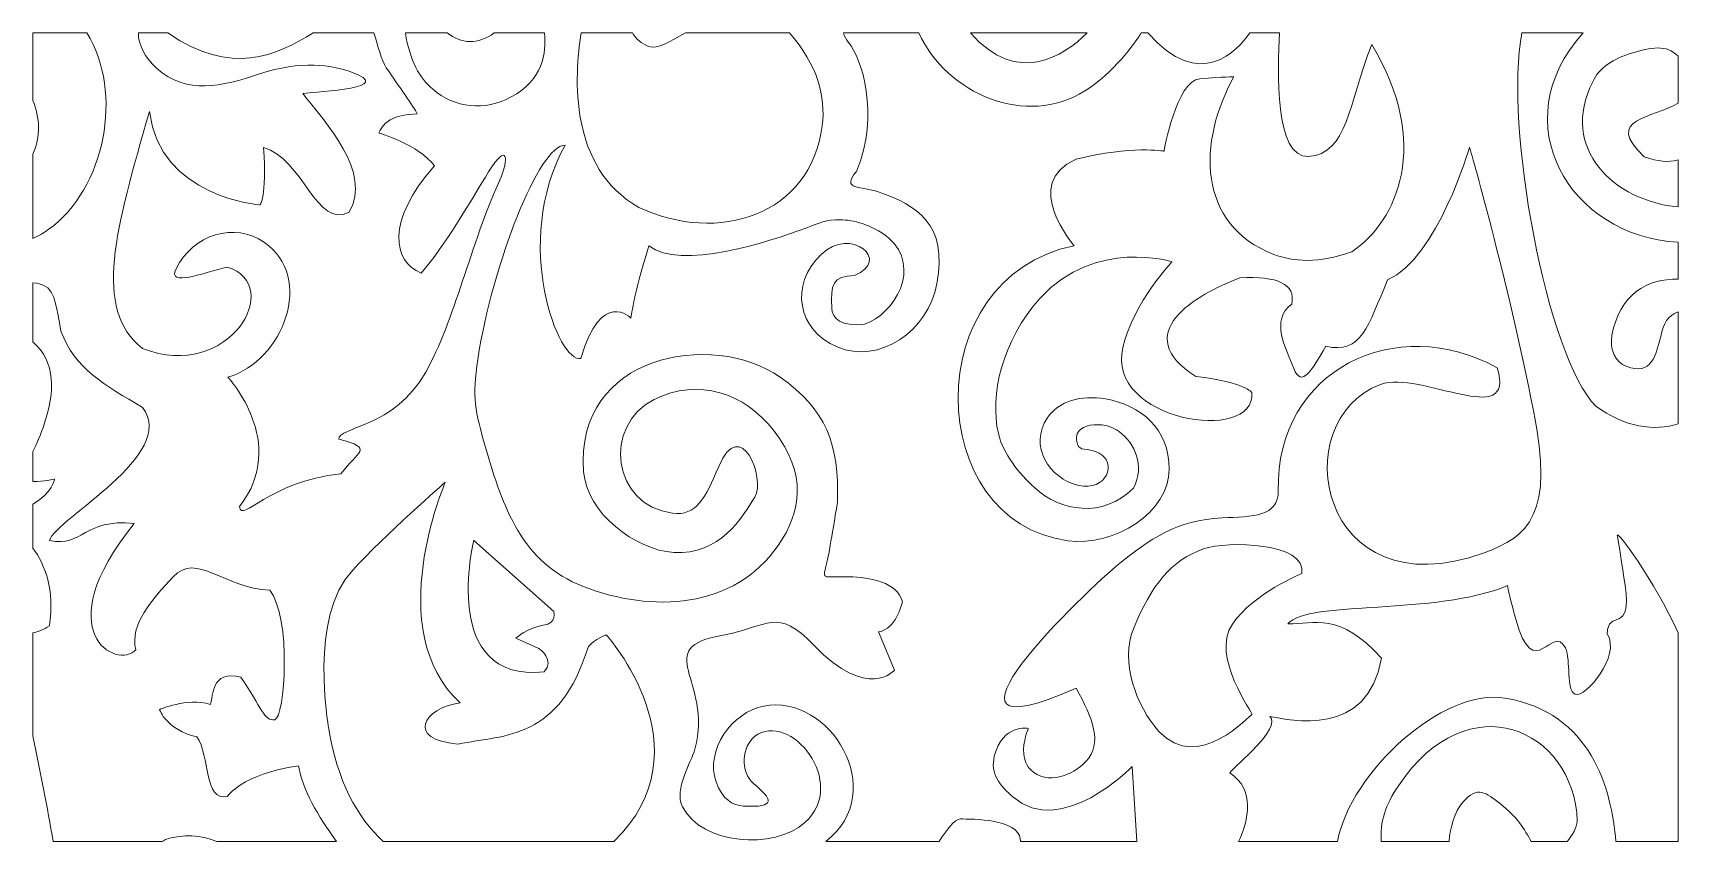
# Model space of a CAD drawing. Header units: millimetres. Extents: x -1200 to 1200, y -603 to 590.
import ezdxf

# ---------------------------------------------------------------- set-up
doc = ezdxf.new("R2010")
doc.units = ezdxf.units.MM
doc.header["$MEASUREMENT"] = 0
doc.layers.add('Layer 1', color=7, linetype='Continuous')

msp = doc.modelspace()

# ---------------------------------------------------------------- linework, layer by layer
at = {"layer": 'Layer 1', "color": 250, "lineweight": 20}
for points, knots in [([(-1121.1632, 589.9734), (-1067.3437, 503.1776), (-1094.4028, 361.8731), (-1177.6947, 302.8839), (-1184.6971, 297.9234), (-1192.1973, 293.6081), (-1200.05, 289.9071), (-1200.05, 289.9071), (-1200.05, 412.9492), (-1200.05, 412.9492), (-1188.6272, 438.4227), (-1189.7687, 466.2603), (-1200.05, 491.5171), (-1200.05, 491.5171), (-1200.05, 589.9734), (-1200.05, 589.9734), (-1200.05, 589.9734), (-1121.1632, 589.9734), (-1121.1632, 589.9734)], [0, 0, 0, 0, 0.166666667, 0.166666667, 0.166666667, 0.333333333, 0.333333333, 0.333333333, 0.5, 0.5, 0.5, 0.666666667, 0.666666667, 0.666666667, 0.833333333, 0.833333333, 0.833333333, 1, 1, 1, 1]), ([(-1046.1836, 589.9734), (-1046.1836, 589.9734), (-1003.2964, 589.9734), (-1003.2964, 589.9734), (-910.3054, 526.2818), (-845.1014, 556.8036), (-791.3355, 589.9734), (-791.3355, 589.9734), (-702.6117, 589.9734), (-702.6117, 589.9734), (-696.6513, 571.5355), (-692.1389, 550.083), (-684.5314, 539.0109), (-666.0527, 512.123), (-644.8007, 482.6698), (-639.3996, 471.7938), (-689.5801, 471.7938), (-695.1574, 443.7084), (-695.1574, 443.7084), (-695.1574, 443.7084), (-636.6185, 426.8499), (-614.3169, 395.9513), (-685.6577, 315.0812), (-674.978, 255.7772), (-633.6231, 239.5743), (-599.4468, 278.4272), (-559.2486, 348.2975), (-535.2845, 387.1556), (-507.6049, 432.0272), (-504.8468, 406.595), (-519.0277, 375.2008), (-561.3249, 281.545), (-585.0514, 169.7969), (-627.0421, 94.8629), (-672.8404, 13.1412), (-755.7035, 15.2523), (-753.7039, -2.9172), (-700.7347, -16.9573), (-725.825, -19.7653), (-750.9076, -53.4772), (-856.8382, -64.7144), (-895.8719, -126.5065), (-898.6528, -101.2238), (-826.1784, -8.5333), (-915.5993, 87.5538), (-915.5993, 87.5538), (-834.483, 110.9007), (-788.6618, 233.2614), (-862.4003, 284.162), (-906.0841, 314.3379), (-966.1551, 296.349), (-991.1994, 245.8046), (-1004.7674, 218.4315), (-949.9366, 240.1627), (-916.6871, 248.3442), (-831.7403, 222.37), (-912.8566, 79.9505), (-1040.384, 129.4626), (-1113.1727, 187.0993), (-1079.5096, 304.0453), (-1029.9879, 475.2574), (-1014.3975, 349.5156), (-868.8127, 339.0424), (-868.8127, 339.0424), (-868.8127, 339.0424), (-858.4012, 349.5156), (-863.6183, 422.865), (-806.4202, 407.1472), (-785.6126, 302.3574), (-738.826, 328.5588), (-704.4887, 386.1851), (-773.1555, 459.5603), (-806.4202, 501.4536), (-782.4179, 505.2784), (-667.2249, 508.0504), (-736.2211, 533.0542), (-763.3417, 542.8771), (-808.9255, 550.1913), (-869.6094, 530.0964), (-924.8539, 511.7978), (-974.9196, 498.6301), (-1019.7449, 538.5927), (-1036.5535, 553.5723), (-1046.4287, 572.7382), (-1046.1836, 589.9734)], [0, 0, 0, 0, 0.035714286, 0.035714286, 0.035714286, 0.071428571, 0.071428571, 0.071428571, 0.107142857, 0.107142857, 0.107142857, 0.142857143, 0.142857143, 0.142857143, 0.178571429, 0.178571429, 0.178571429, 0.214285714, 0.214285714, 0.214285714, 0.25, 0.25, 0.25, 0.285714286, 0.285714286, 0.285714286, 0.321428571, 0.321428571, 0.321428571, 0.357142857, 0.357142857, 0.357142857, 0.392857143, 0.392857143, 0.392857143, 0.428571429, 0.428571429, 0.428571429, 0.464285714, 0.464285714, 0.464285714, 0.5, 0.5, 0.5, 0.535714286, 0.535714286, 0.535714286, 0.571428571, 0.571428571, 0.571428571, 0.607142857, 0.607142857, 0.607142857, 0.642857143, 0.642857143, 0.642857143, 0.678571429, 0.678571429, 0.678571429, 0.714285714, 0.714285714, 0.714285714, 0.75, 0.75, 0.75, 0.785714286, 0.785714286, 0.785714286, 0.821428571, 0.821428571, 0.821428571, 0.857142857, 0.857142857, 0.857142857, 0.892857143, 0.892857143, 0.892857143, 0.928571429, 0.928571429, 0.928571429, 0.964285714, 0.964285714, 0.964285714, 1, 1, 1, 1]), ([(-656.6984, 589.9734), (-656.6984, 589.9734), (-595.5318, 589.9734), (-595.5318, 589.9734), (-576.0955, 574.039), (-550.3924, 572.3148), (-527.2788, 589.9734), (-527.2788, 589.9734), (-453.8849, 589.9734), (-453.8849, 589.9734), (-450.6213, 560.6027), (-455.9228, 521.1872), (-502.2956, 496.4673), (-541.2986, 475.6549), (-584.0555, 479.8307), (-617.19, 508.1432), (-635.6916, 523.9539), (-650.2248, 549.1074), (-656.6984, 589.9734)], [0, 0, 0, 0, 0.166666667, 0.166666667, 0.166666667, 0.333333333, 0.333333333, 0.333333333, 0.5, 0.5, 0.5, 0.666666667, 0.666666667, 0.666666667, 0.833333333, 0.833333333, 0.833333333, 1, 1, 1, 1]), ([(895.6722, 423.2315), (895.6722, 423.2315), (951.0087, 232.4407), (988.8701, 38.7335), (1020.0892, -111.8314), (981.3085, -145.4038), (916.9702, -168.6733), (674.7324, -256.3053), (625.5937, 24.4042), (765.9383, 76.9773), (823.3203, 98.4865), (964.1245, 9.0065), (936.169, 101.0933), (789.2971, 183.0989), (612.7153, 98.0684), (616.6608, -77.9957), (617.5112, -115.8989), (578.8455, -116.1053), (534.9777, -117.7314), (469.0996, -120.1781), (427.5377, -150.3591), (385.1027, -184.2103), (339.9708, -220.2088), (72.9339, -476.0487), (321.8446, -366.3138), (345.8776, -410.3492), (361.1463, -446.4612), (336.0484, -473.282), (316.5354, -494.1151), (279.1873, -508.2635), (255.6369, -485.6393), (249.0407, -479.2955), (246.1984, -470.9953), (245.4247, -462.5867), (243.7086, -444.0868), (251.9442, -425.0242), (251.9442, -425.0242), (251.9442, -425.0242), (214.328, -417.9164), (202.461, -465.4308), (196.1099, -490.9147), (210.5588, -508.5113), (229.4281, -524.9156), (300.4624, -586.7334), (403.4052, -480.7872), (403.4052, -480.7872), (403.4052, -480.7872), (410.2849, -590.0266), (410.2849, -590.0266), (410.2849, -590.0266), (240.7437, -590.0266), (240.7437, -590.0266), (240.5521, -588.8136), (240.4066, -587.6212), (240.2917, -586.4495), (237.3804, -557.1046), (170.3837, -557.1046), (152.9163, -557.1046), (144.9716, -557.1046), (132.8441, -572.8429), (121.95, -590.0266), (121.95, -590.0266), (-43.4926, -590.0266), (-43.4926, -590.0266), (50.9694, -516.4657), (-38.1681, -373.5042), (-133.9707, -392.35), (-180.0985, -401.4141), (-219.7067, -456.2119), (-203.419, -503.0243), (-194.6011, -528.3481), (-179.0489, -537.402), (-163.7572, -538.2846), (-114.6569, -541.1133), (-121.2073, -528.5959), (-148.6265, -505.4659), (-168.6834, -488.5454), (-165.5116, -450.5546), (-147.2857, -436.7209), (-95.5577, -397.4808), (-9.3545, -504.7535), (-73.9762, -562.3697), (-119.0162, -602.5492), (-224.3876, -594.9717), (-252.3891, -539.3841), (-265.6122, -513.1208), (-239.3421, -474.9337), (-234.4314, -455.1279), (-206.9125, -353.4454), (-300.7232, -308.2744), (-193.2144, -288.706), (-125.6047, -276.4003), (-115.3848, -247.0347), (-60.9907, -303.4843), (18.2026, -385.6499), (56.7918, -339.906), (56.7918, -339.906), (56.7918, -339.906), (33.4943, -284.1377), (33.4943, -284.1377), (33.4943, -284.1377), (56.7918, -284.1377), (68.4445, -240.1127), (61.3426, -211.4905), (20.7079, -204.6717), (-9.9521, -203.7168), (-57.1906, -202.2405), (-46.58, -214.9747), (-36.8273, -157.6322), (-34.1613, -141.9919), (-30.7367, -121.5562), (-26.3699, -95.0555), (-23.9643, -9.2198), (-42.7111, 40.4368), (-109.9836, 87.5538), (-209.1648, 157.0163), (-409.9252, 120.3107), (-396.7481, -50.3129), (-392.1131, -110.319), (-321.4619, -164.8483), (-265.2214, -168.1829), (-197.7422, -172.1833), (-165.3125, -117.2978), (-147.1096, -87.478), (-130.3393, -60.0223), (-167.6874, 32.8747), (-199.6497, -42.6373), (-219.4921, -89.5066), (-232.0793, -115.2589), (-266.9912, -110.9229), (-355.2706, -99.9798), (-369.1066, 17.4255), (-293.9278, 54.9673), (-228.6624, 87.5435), (-161.4359, 63.7063), (-119.79, 10.2763), (-69.5865, -54.1224), (-79.362, -109.4621), (-112.78, -157.9264), (-177.0494, -251.1177), (-297.5745, -256.7802), (-397.1159, -217.9221), (-486.8508, -182.8992), (-514.339, -102.9376), (-539.774, -14.5571), (-554.8741, 37.9231), (-559.6011, 58.3586), (-551.0129, 113.6055), (-529.0178, 254.9152), (-461.3621, 426.1634), (-423.8148, 426.1634), (-502.4566, 282.3451), (-432.5562, 106.2396), (-400.5174, 115.0353), (-371.3896, 217.7657), (-327.6982, 173.7458), (-327.6982, 173.7458), (-327.6982, 173.7458), (-324.7792, 203.0907), (-301.4817, 279.408), (-255.9745, 242.7178), (-126.8995, 284.8537), (-72.6126, 305.0415), (-51.6057, 312.8565), (-43.7378, 318.0183), (-21.8575, 317.3473), (-3.7389, 316.7743), (21.7421, 311.4164), (48.0506, 291.1511), (97.5721, 247.1157), (56.7918, 179.6147), (13.0927, 164.9397), (-20.7542, 160.6709), (-34.1229, 173.3948), (-34.7282, 188.1111), (-36.1992, 223.743), (-33.8319, 234.3763), (-1.7469, 236.0643), (53.3673, 257.0883), (-6.8187, 308.851), (-50.3262, 266.5138), (-96.7681, 221.3221), (-84.4031, 156.4949), (-26.7836, 131.7286), (34.2298, 105.5014), (106.3442, 155.1219), (118.7782, 223.9185), (134.6291, 311.5506), (90.0336, 338.1545), (33.0883, 358.1153), (9.1471, 366.4928), (-22.639, 360.2523), (1.5474, 387.9247), (35.8234, 470.9679), (8.9097, 553.8459), (-10.2049, 575.8559), (-13.8515, 580.0576), (-16.3797, 584.9149), (-17.5212, 589.9734), (-17.5212, 589.9734), (92.4162, 589.9734), (92.4162, 589.9734), (133.2041, 500.5606), (248.9564, 451.4098), (334.5468, 505.2784), (376.9819, 531.9805), (406.6152, 574.0183), (416.8965, 589.9734), (416.8965, 589.9734), (426.3426, 589.9734), (426.3426, 589.9734), (502.6017, 502.8059), (557.7543, 564.7322), (575.2065, 589.9734), (575.2065, 589.9734), (618.3693, 589.9734), (618.3693, 589.9734), (615.7799, 536.3216), (610.6009, 406.9924), (660.904, 409.8417), (717.8263, 413.0885), (718.9219, 485.901), (752.9374, 572.9188), (840.3204, 429.1004), (790.8064, 314.627), (723.8173, 270.6019), (675.7589, 252.9898), (638.3419, 256.0147), (610.348, 266.6737), (497.8594, 309.5323), (499.1389, 431.9137), (551.9549, 525.9515), (551.9549, 525.9515), (537.3986, 525.9515), (502.4408, 523.0196), (467.4906, 520.0826), (450.008, 417.3573), (450.008, 417.3573), (450.008, 417.3573), (403.4052, 426.1634), (321.8446, 405.6143), (240.2917, 370.3952), (318.941, 279.408), (318.941, 279.408), (90.5853, 233.3905), (98.9894, -123.8481), (309.74, -151.0508), (378.0545, -159.8723), (457.6001, -110.3242), (457.692, -46.4364), (457.7763, 12.1604), (415.7626, 47.1317), (364.7777, 55.7571), (328.4868, 61.8945), (296.9842, 53.3207), (279.7006, 27.9504), (252.2431, -12.3943), (282.8877, -60.7346), (325.1005, -70.315), (366.9611, -79.823), (382.0382, -36.2522), (355.3391, -23.4096), (335.5733, -13.9067), (327.6364, -21.2778), (323.8671, -10.2418), (312.7431, 22.3963), (363.7664, 24.8998), (385.1256, 7.9742), (406.9447, -9.3385), (423.1096, -40.7017), (405.2592, -74.4031), (361.0314, -118.8618), (298.8918, -108.5433), (260.9997, -73.6289), (238.8131, -53.2035), (215.1631, -24.22), (208.3447, 5.5223), (195.6809, 60.7176), (213.2096, 140.1578), (269.4194, 203.0907), (350.9722, 291.1511), (461.6605, 255.9269), (461.6605, 255.9269), (461.6605, 255.9269), (406.2092, 197.7223), (389.9675, 131.073), (364.0422, 24.7139), (583.2583, -11.7697), (578.1713, 65.1412), (578.1713, 65.1412), (569.4375, 79.8162), (496.6183, 88.6275), (397.5827, 150.2646), (496.6183, 208.9648), (560.6961, 232.4407), (616.0403, 235.3829), (642.2491, 223.6398), (636.4342, 194.2898), (604.3953, 170.8138), (627.693, 129.7206), (639.3379, 100.3602), (650.9905, 71.0102), (665.562, 97.4284), (685.9483, 132.6525), (738.3735, 120.9095), (747.1149, 162.0026), (776.2426, 229.5088), (849.0618, 261.7907), (895.6722, 423.2315), (895.6722, 423.2315)], [0, 0, 0, 0, 0.009708738, 0.009708738, 0.009708738, 0.019417476, 0.019417476, 0.019417476, 0.029126214, 0.029126214, 0.029126214, 0.038834951, 0.038834951, 0.038834951, 0.048543689, 0.048543689, 0.048543689, 0.058252427, 0.058252427, 0.058252427, 0.067961165, 0.067961165, 0.067961165, 0.077669903, 0.077669903, 0.077669903, 0.087378641, 0.087378641, 0.087378641, 0.097087379, 0.097087379, 0.097087379, 0.106796117, 0.106796117, 0.106796117, 0.116504854, 0.116504854, 0.116504854, 0.126213592, 0.126213592, 0.126213592, 0.13592233, 0.13592233, 0.13592233, 0.145631068, 0.145631068, 0.145631068, 0.155339806, 0.155339806, 0.155339806, 0.165048544, 0.165048544, 0.165048544, 0.174757282, 0.174757282, 0.174757282, 0.184466019, 0.184466019, 0.184466019, 0.194174757, 0.194174757, 0.194174757, 0.203883495, 0.203883495, 0.203883495, 0.213592233, 0.213592233, 0.213592233, 0.223300971, 0.223300971, 0.223300971, 0.233009709, 0.233009709, 0.233009709, 0.242718447, 0.242718447, 0.242718447, 0.252427184, 0.252427184, 0.252427184, 0.262135922, 0.262135922, 0.262135922, 0.27184466, 0.27184466, 0.27184466, 0.281553398, 0.281553398, 0.281553398, 0.291262136, 0.291262136, 0.291262136, 0.300970874, 0.300970874, 0.300970874, 0.310679612, 0.310679612, 0.310679612, 0.32038835, 0.32038835, 0.32038835, 0.330097087, 0.330097087, 0.330097087, 0.339805825, 0.339805825, 0.339805825, 0.349514563, 0.349514563, 0.349514563, 0.359223301, 0.359223301, 0.359223301, 0.368932039, 0.368932039, 0.368932039, 0.378640777, 0.378640777, 0.378640777, 0.388349515, 0.388349515, 0.388349515, 0.398058252, 0.398058252, 0.398058252, 0.40776699, 0.40776699, 0.40776699, 0.417475728, 0.417475728, 0.417475728, 0.427184466, 0.427184466, 0.427184466, 0.436893204, 0.436893204, 0.436893204, 0.446601942, 0.446601942, 0.446601942, 0.45631068, 0.45631068, 0.45631068, 0.466019417, 0.466019417, 0.466019417, 0.475728155, 0.475728155, 0.475728155, 0.485436893, 0.485436893, 0.485436893, 0.495145631, 0.495145631, 0.495145631, 0.504854369, 0.504854369, 0.504854369, 0.514563107, 0.514563107, 0.514563107, 0.524271845, 0.524271845, 0.524271845, 0.533980583, 0.533980583, 0.533980583, 0.54368932, 0.54368932, 0.54368932, 0.553398058, 0.553398058, 0.553398058, 0.563106796, 0.563106796, 0.563106796, 0.572815534, 0.572815534, 0.572815534, 0.582524272, 0.582524272, 0.582524272, 0.59223301, 0.59223301, 0.59223301, 0.601941748, 0.601941748, 0.601941748, 0.611650485, 0.611650485, 0.611650485, 0.621359223, 0.621359223, 0.621359223, 0.631067961, 0.631067961, 0.631067961, 0.640776699, 0.640776699, 0.640776699, 0.650485437, 0.650485437, 0.650485437, 0.660194175, 0.660194175, 0.660194175, 0.669902913, 0.669902913, 0.669902913, 0.67961165, 0.67961165, 0.67961165, 0.689320388, 0.689320388, 0.689320388, 0.699029126, 0.699029126, 0.699029126, 0.708737864, 0.708737864, 0.708737864, 0.718446602, 0.718446602, 0.718446602, 0.72815534, 0.72815534, 0.72815534, 0.737864078, 0.737864078, 0.737864078, 0.747572816, 0.747572816, 0.747572816, 0.757281553, 0.757281553, 0.757281553, 0.766990291, 0.766990291, 0.766990291, 0.776699029, 0.776699029, 0.776699029, 0.786407767, 0.786407767, 0.786407767, 0.796116505, 0.796116505, 0.796116505, 0.805825243, 0.805825243, 0.805825243, 0.815533981, 0.815533981, 0.815533981, 0.825242718, 0.825242718, 0.825242718, 0.834951456, 0.834951456, 0.834951456, 0.844660194, 0.844660194, 0.844660194, 0.854368932, 0.854368932, 0.854368932, 0.86407767, 0.86407767, 0.86407767, 0.873786408, 0.873786408, 0.873786408, 0.883495146, 0.883495146, 0.883495146, 0.893203883, 0.893203883, 0.893203883, 0.902912621, 0.902912621, 0.902912621, 0.912621359, 0.912621359, 0.912621359, 0.922330097, 0.922330097, 0.922330097, 0.932038835, 0.932038835, 0.932038835, 0.941747573, 0.941747573, 0.941747573, 0.951456311, 0.951456311, 0.951456311, 0.961165049, 0.961165049, 0.961165049, 0.970873786, 0.970873786, 0.970873786, 0.980582524, 0.980582524, 0.980582524, 0.990291262, 0.990291262, 0.990291262, 1, 1, 1, 1]), ([(-400.2876, 589.9734), (-400.2876, 589.9734), (-325.5224, 589.9734), (-325.5224, 589.9734), (-320.2132, 581.5133), (-312.621, 574.1215), (-301.8111, 570.2347), (-287.9751, 565.2586), (-271.5113, 577.0586), (-248.1524, 589.9734), (-248.1524, 589.9734), (-96.4923, 589.9734), (-96.4923, 589.9734), (-55.2141, 543.4036), (-43.209, 496.7769), (-48.6025, 454.4553), (-65.3268, 323.4795), (-200.6763, 280.9978), (-316.1145, 335.3878), (-418.1763, 393.2053), (-410.5611, 525.7037), (-400.2876, 589.9734)], [0, 0, 0, 0, 0.142857143, 0.142857143, 0.142857143, 0.285714286, 0.285714286, 0.285714286, 0.428571429, 0.428571429, 0.428571429, 0.571428571, 0.571428571, 0.571428571, 0.714285714, 0.714285714, 0.714285714, 0.857142857, 0.857142857, 0.857142857, 1, 1, 1, 1]), ([(167.7483, 589.9734), (167.7483, 589.9734), (338.0938, 589.9734), (338.0938, 589.9734), (303.5574, 555.9932), (235.9861, 511.5036), (167.7483, 589.9734)], [0, 0, 0, 0, 0.5, 0.5, 0.5, 1, 1, 1, 1]), ([(1061.4978, 589.9734), (943.4547, 459.7152), (1041.349, 293.1178), (1199.95, 284.3788), (1199.95, 284.3788), (1199.95, 230.7528), (1199.95, 230.7528), (1154.8717, 231.3308), (1114.6891, 208.846), (1103.5191, 148.7419), (1099.428, 126.7784), (1109.4335, 109.316), (1124.3345, 103.5141), (1161.5064, 89.0507), (1167.8344, 120.1764), (1174.561, 147.1108), (1179.3339, 166.2353), (1184.5435, 177.6326), (1199.95, 182.9699), (1199.95, 182.9699), (1199.95, 19.5883), (1199.95, 19.5883), (1165.9039, 8.4388), (1121.6683, 14.3284), (1079.8921, 45.2683), (1008.4749, 117.2239), (945.7684, 455.3586), (972.1075, 589.9734), (972.1075, 589.9734), (1061.4978, 589.9734), (1061.4978, 589.9734)], [0, 0, 0, 0, 0.1, 0.1, 0.1, 0.2, 0.2, 0.2, 0.3, 0.3, 0.3, 0.4, 0.4, 0.4, 0.5, 0.5, 0.5, 0.6, 0.6, 0.6, 0.7, 0.7, 0.7, 0.8, 0.8, 0.8, 0.9, 0.9, 0.9, 1, 1, 1, 1]), ([(1199.95, 555.9675), (1199.95, 555.9675), (1199.95, 487.5219), (1199.95, 487.5219), (1163.8046, 464.624), (1090.2577, 466.0074), (1150.4896, 409.2016), (1171.5271, 402.0371), (1184.8345, 400.7518), (1199.95, 404.6747), (1199.95, 404.6747), (1199.95, 335.9143), (1199.95, 335.9143), (1107.4263, 344.5036), (1025.498, 421.1048), (1075.6172, 518.7456), (1083.6307, 538.8973), (1106.9207, 552.6691), (1131.7964, 560.3137), (1160.4875, 569.1249), (1183.0649, 573.4092), (1199.95, 555.9675)], [0, 0, 0, 0, 0.142857143, 0.142857143, 0.142857143, 0.285714286, 0.285714286, 0.285714286, 0.428571429, 0.428571429, 0.428571429, 0.571428571, 0.571428571, 0.571428571, 0.714285714, 0.714285714, 0.714285714, 0.857142857, 0.857142857, 0.857142857, 1, 1, 1, 1]), ([(-854.6089, -223.0116), (-822.4703, -262.8659), (-832.361, -409.8176), (-847.1853, -412.3055), (-862.0249, -414.7935), (-866.9663, -394.8689), (-896.6303, -350.0386), (-941.1109, -340.0763), (-936.1771, -377.4375), (-941.1109, -389.8878), (-975.7163, -379.9255), (-1015.2632, -397.362), (-1015.2632, -397.362), (-1015.2632, -397.362), (-1005.3726, -427.2541), (-960.892, -437.2164), (-941.1109, -464.6153), (-951.0014, -531.8582), (-916.3961, -524.3942), (-916.3961, -524.3942), (-896.6303, -492.0141), (-812.5798, -479.5639), (-807.1481, -513.3428), (-784.0957, -553.1506), (-757.0824, -590.0266), (-757.0824, -590.0266), (-931.7107, -590.0266), (-931.7107, -590.0266), (-961.6045, -577.3492), (-986.8786, -581.6851), (-1005.3726, -586.656), (-1007.3338, -587.4147), (-1009.2875, -588.5555), (-1011.241, -590.0266), (-1011.241, -590.0266), (-1170.4167, -590.0266), (-1170.4167, -590.0266), (-1178.775, -541.1598), (-1189.6845, -485.8458), (-1200.05, -435.8795), (-1200.05, -435.8795), (-1200.05, -285.7121), (-1200.05, -285.7121), (-1192.7872, -283.9055), (-1184.6358, -280.7103), (-1175.9403, -275.3162), (-1167.9574, -221.7263), (-1182.1536, -186.879), (-1200.05, -161.8442), (-1200.05, -161.8442), (-1200.05, -97.9048), (-1200.05, -97.9048), (-1171.1905, -81.2786), (-1168.5244, -61.1114), (-1168.5244, -61.1114), (-1168.5244, -61.1114), (-1183.7471, -65.1429), (-1200.05, -64.4873), (-1200.05, -64.4873), (-1200.05, -20.8803), (-1200.05, -20.8803), (-1194.5187, -10.2986), (-1188.8878, 3.3493), (-1183.1112, 20.5019), (-1168.3712, 64.2844), (-1165.9809, 110.4929), (-1200.05, 139.0945), (-1200.05, 139.0945), (-1200.05, 225.4154), (-1200.05, 225.4154), (-1168.2486, 221.7454), (-1168.8462, 206.0535), (-1159.0782, 154.7813), (-1139.5882, 100.1848), (-1094.8625, 75.692), (-1039.978, 43.4926), (-988.0737, -26.2383), (-1166.0422, -118.3972), (-1175.9403, -150.7772), (-1126.4953, -160.7395), (-1126.4953, -118.3972), (-1052.3354, -125.8715), (-1180.8819, -285.2785), (-1077.0656, -340.0763), (-1049.8685, -310.1894), (-1059.4373, -273.587), (-1026.1037, -236.9846), (-995.6506, -203.8458), (-961.4359, -166.593), (-920.8242, -220.9882), (-854.6089, -223.0116)], [0, 0, 0, 0, 0.033333333, 0.033333333, 0.033333333, 0.066666667, 0.066666667, 0.066666667, 0.1, 0.1, 0.1, 0.133333333, 0.133333333, 0.133333333, 0.166666667, 0.166666667, 0.166666667, 0.2, 0.2, 0.2, 0.233333333, 0.233333333, 0.233333333, 0.266666667, 0.266666667, 0.266666667, 0.3, 0.3, 0.3, 0.333333333, 0.333333333, 0.333333333, 0.366666667, 0.366666667, 0.366666667, 0.4, 0.4, 0.4, 0.433333333, 0.433333333, 0.433333333, 0.466666667, 0.466666667, 0.466666667, 0.5, 0.5, 0.5, 0.533333333, 0.533333333, 0.533333333, 0.566666667, 0.566666667, 0.566666667, 0.6, 0.6, 0.6, 0.633333333, 0.633333333, 0.633333333, 0.666666667, 0.666666667, 0.666666667, 0.7, 0.7, 0.7, 0.733333333, 0.733333333, 0.733333333, 0.766666667, 0.766666667, 0.766666667, 0.8, 0.8, 0.8, 0.833333333, 0.833333333, 0.833333333, 0.866666667, 0.866666667, 0.866666667, 0.9, 0.9, 0.9, 0.933333333, 0.933333333, 0.933333333, 0.966666667, 0.966666667, 0.966666667, 1, 1, 1, 1]), ([(-363.56, -288.4582), (-363.56, -288.4582), (-213.4091, -455.1382), (-352.6275, -590.0266), (-352.6275, -590.0266), (-688.9289, -590.0266), (-688.9289, -590.0266), (-726.8362, -554.8231), (-756.5922, -501.5481), (-768.896, -423.0524), (-768.896, -423.0524), (-798.062, -260.6103), (-733.578, -194.0848), (-689.0591, -144.5727), (-598.4737, -65.6797), (-598.4737, -65.6797), (-598.4737, -65.6797), (-692.1159, -282.2692), (-576.9689, -387.4721), (-630.7119, -395.2096), (-656.821, -441.6246), (-580.0411, -447.8084), (-509.4128, -433.887), (-432.6558, -441.6246), (-389.6616, -305.4767), (-380.4529, -294.6524), (-363.56, -288.4582), (-363.56, -288.4582)], [0, 0, 0, 0, 0.111111111, 0.111111111, 0.111111111, 0.222222222, 0.222222222, 0.222222222, 0.333333333, 0.333333333, 0.333333333, 0.444444444, 0.444444444, 0.444444444, 0.555555556, 0.555555556, 0.555555556, 0.666666667, 0.666666667, 0.666666667, 0.777777778, 0.777777778, 0.777777778, 0.888888889, 0.888888889, 0.888888889, 1, 1, 1, 1]), ([(630.6041, -272.3947), (659.7319, -237.1757), (846.1505, -260.6618), (951.0087, -216.6264), (954.28, -232.0345), (958.8001, -249.5124), (963.144, -265.3385), (989.9579, -362.778), (1016.3966, -269.1582), (1035.4805, -307.6137), (1044.2065, -325.231), (1035.4805, -369.256), (1050.0367, -375.125), (1064.6082, -380.9991), (1117.041, -319.3568), (1096.6471, -287.0697), (1096.6471, -249.3678), (1133.4206, -289.1912), (1122.5264, -215.9038), (1118.1749, -186.688), (1112.8504, -151.505), (1111.2033, -143.2565), (1109.1577, -132.9328), (1164.7624, -208.2953), (1199.95, -285.5728), (1199.95, -285.5728), (1199.95, -590.0266), (1199.95, -590.0266), (1199.95, -590.0266), (1109.0581, -590.0266), (1109.0581, -590.0266), (1103.3352, -514.2719), (1073.2883, -401.2902), (947.4002, -380.7823), (855.7652, -365.8647), (722.4919, -488.7157), (702.8795, -590.0266), (702.8795, -590.0266), (558.735, -590.0266), (558.735, -590.0266), (573.5133, -558.1783), (583.197, -515.0565), (546.14, -489.5933), (554.8737, -477.8553), (621.8627, -425.0242), (604.3953, -407.4173), (633.5077, -413.2811), (747.1149, -439.6941), (767.5089, -322.2887), (706.3422, -254.7877), (668.4733, -272.3947), (630.6041, -272.3947)], [0, 0, 0, 0, 0.058823529, 0.058823529, 0.058823529, 0.117647059, 0.117647059, 0.117647059, 0.176470588, 0.176470588, 0.176470588, 0.235294118, 0.235294118, 0.235294118, 0.294117647, 0.294117647, 0.294117647, 0.352941176, 0.352941176, 0.352941176, 0.411764706, 0.411764706, 0.411764706, 0.470588235, 0.470588235, 0.470588235, 0.529411765, 0.529411765, 0.529411765, 0.588235294, 0.588235294, 0.588235294, 0.647058824, 0.647058824, 0.647058824, 0.705882353, 0.705882353, 0.705882353, 0.764705882, 0.764705882, 0.764705882, 0.823529412, 0.823529412, 0.823529412, 0.882352941, 0.882352941, 0.882352941, 0.941176471, 0.941176471, 0.941176471, 1, 1, 1, 1]), ([(-440.3324, -254.4213), (-440.3324, -254.4213), (-434.1881, -271.4398), (-455.6853, -274.5317), (-477.1748, -277.6288), (-495.6075, -293.0935), (-495.6075, -293.0935), (-495.6075, -293.0935), (-461.8218, -308.5686), (-461.8218, -308.5686), (-461.8218, -308.5686), (-437.2602, -325.5871), (-454.1454, -342.6056), (-607.6824, -358.0755), (-557.0116, -150.7721), (-557.0116, -150.7721), (-557.0116, -150.7721), (-440.3324, -254.4213), (-440.3324, -254.4213)], [0, 0, 0, 0, 0.166666667, 0.166666667, 0.166666667, 0.333333333, 0.333333333, 0.333333333, 0.5, 0.5, 0.5, 0.666666667, 0.666666667, 0.666666667, 0.833333333, 0.833333333, 0.833333333, 1, 1, 1, 1]), ([(507.7653, -162.8714), (542.003, -150.8908), (658.5521, -153.291), (650.9905, -199.0195), (650.9905, -199.0195), (580.3087, -227.5076), (549.6795, -272.8695), (517.2268, -320.9363), (581.5115, -404.475), (578.1713, -404.475), (575.9878, -404.475), (500.0735, -491.9781), (442.5996, -429.2414), (409.22, -392.7991), (386.1752, -326.5008), (405.2898, -279.7089), (431.491, -215.5528), (460.8407, -179.2756), (507.7653, -162.8714)], [0, 0, 0, 0, 0.166666667, 0.166666667, 0.166666667, 0.333333333, 0.333333333, 0.333333333, 0.5, 0.5, 0.5, 0.666666667, 0.666666667, 0.666666667, 0.833333333, 0.833333333, 0.833333333, 1, 1, 1, 1]), ([(791.902, -508.6043), (893.9484, -356.8315), (1047.4318, -425.3545), (1052.9479, -560.0365), (1052.0209, -570.3859), (1045.9915, -580.7405), (1038.2462, -590.0266), (1038.2462, -590.0266), (985.4072, -590.0266), (985.4072, -590.0266), (976.9876, -572.9462), (963.1669, -552.3661), (940.9343, -535.1411), (919.552, -518.5665), (907.1945, -508.2635), (886.3716, -532.204), (873.1867, -547.3643), (867.7396, -569.6839), (865.7861, -590.0266), (865.7861, -590.0266), (766.896, -590.0266), (766.896, -590.0266), (764.6589, -562.3129), (773.4693, -536.0238), (791.902, -508.6043)], [0, 0, 0, 0, 0.125, 0.125, 0.125, 0.25, 0.25, 0.25, 0.375, 0.375, 0.375, 0.5, 0.5, 0.5, 0.625, 0.625, 0.625, 0.75, 0.75, 0.75, 0.875, 0.875, 0.875, 1, 1, 1, 1])]:
    msp.add_open_spline(points, degree=3, knots=knots, dxfattribs=at)

doc.saveas('drawing.dxf')
